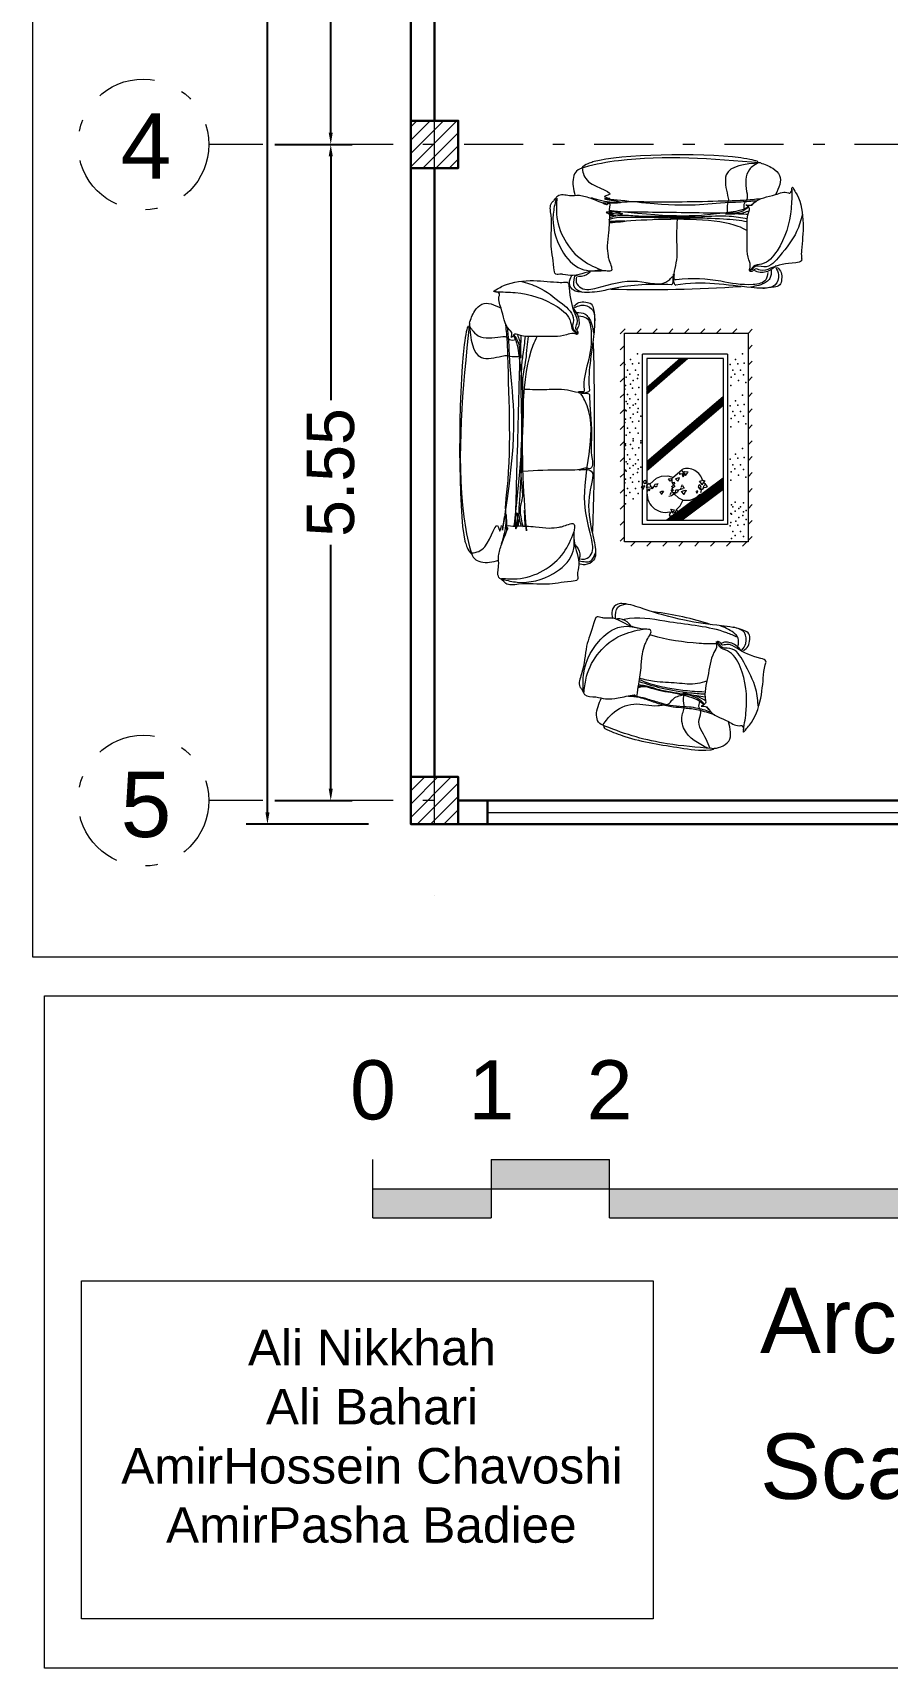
# Model space of a CAD drawing. Header units: millimetres. Extents: x 19342.2 to 19356.6, y 7344.8 to 7375.2.
# Drawn here: x 19342.16 to 19349.38, y 7344.8 to 7358.63 of the extents above; entities that cross this region are included whole.
import ezdxf
from ezdxf.enums import TextEntityAlignment as Align

# ---------------------------------------------------------------- set-up
doc = ezdxf.new("R2010")
doc.units = ezdxf.units.MM
doc.header["$LTSCALE"] = 2
doc.linetypes.add('DASHDOT2', pattern=[0.5, 0.25, -0.125, 0, -0.125])
doc.layers.get('0').update_dxf_attribs({"lineweight": 15})
doc.layers.add('Axe Architechture', color=7, linetype='Continuous', lineweight=15)
doc.styles.add('arial', font='arial.ttf', dxfattribs={"height": 2.5})
doc.styles.get("Standard").update_dxf_attribs({"font": 'arial.ttf'})
doc.dimstyles.new('Standard1', dxfattribs={"dimtxt": 0.4, "dimasz": 0.1, "dimexe": 0.18, "dimexo": 0.0625, "dimgap": 0.09, "dimtad": 0, "dimzin": 0, "dimdsep": 46, "dimtxsty": 'Standard', "dimcen": 0.09, "dimclrd": 1, "dimclre": 1, "dimclrt": 18, "dimadec": 0, "dimazin": 0, "dimtfac": 1, "dimtofl": 0, "dimtmove": 0, "dimatfit": 3, "dimfxl": 1, "dimtfillclr": 7, "dimtolj": 1, "dimtzin": 0, "dimarcsym": 0})

# ---------------------------------------------------------------- blocks, each defined once
blk = doc.blocks.new('*D18')
at = {"layer": 'Axe Architechture', "color": 1, "lineweight": -2, "transparency": 16777216}
for p, q in [((19344.737, 7362.682), (19344.854, 7362.682)), ((19344.674, 7362.582), (19344.674, 7360.791)), ((19344.674, 7357.782), (19344.674, 7359.573)), ((19344.202, 7357.682), (19344.854, 7357.682))]:
    blk.add_line(p, q, dxfattribs=at)
at = {"layer": 'Axe Architechture', "color": 1, "lineweight": 30, "transparency": 16777216}
for points in [[(19344.657, 7362.582), (19344.691, 7362.582), (19344.674, 7362.682)], [(19344.657, 7357.782), (19344.691, 7357.782), (19344.674, 7357.682)]]:
    blk.add_solid(points, dxfattribs=at)
at = {"layer": 'Axe Architechture', "color": 18, "transparency": 16777216, "insert": (19344.674, 7360.182), "char_height": 0.4, "attachment_point": 5, "rotation": 90}
blk.add_mtext('\\A1;5.00', dxfattribs=at)
blk = doc.blocks.new('*D19')
at = {"layer": 'Axe Architechture', "color": 1, "lineweight": -2, "transparency": 16777216}
for p, q in [((19344.737, 7357.682), (19344.854, 7357.682)), ((19344.674, 7357.582), (19344.674, 7355.52)), ((19344.674, 7352.235), (19344.674, 7354.297)), ((19344.202, 7352.135), (19344.854, 7352.135))]:
    blk.add_line(p, q, dxfattribs=at)
at = {"layer": 'Axe Architechture', "color": 1, "lineweight": 30, "transparency": 16777216}
for points in [[(19344.657, 7357.582), (19344.691, 7357.582), (19344.674, 7357.682)], [(19344.657, 7352.235), (19344.691, 7352.235), (19344.674, 7352.135)]]:
    blk.add_solid(points, dxfattribs=at)
at = {"layer": 'Axe Architechture', "color": 18, "transparency": 16777216, "insert": (19344.674, 7354.909), "char_height": 0.4, "attachment_point": 5, "rotation": 90}
blk.add_mtext('\\A1;5.55', dxfattribs=at)
blk = doc.blocks.new('*D13')
at = {"layer": 'Axe Architechture', "color": 1, "lineweight": -2, "transparency": 16777216}
for p, q in [((19344.993, 7371.935), (19343.959, 7371.935)), ((19344.139, 7371.835), (19344.139, 7361.935)), ((19344.139, 7352.035), (19344.139, 7360.4)), ((19344.993, 7351.935), (19343.959, 7351.935))]:
    blk.add_line(p, q, dxfattribs=at)
at = {"layer": 'Axe Architechture', "color": 1, "lineweight": 30, "transparency": 16777216}
for points in [[(19344.122, 7371.835), (19344.156, 7371.835), (19344.139, 7371.935)], [(19344.122, 7352.035), (19344.156, 7352.035), (19344.139, 7351.935)]]:
    blk.add_solid(points, dxfattribs=at)
at = {"layer": 'Axe Architechture', "color": 18, "transparency": 16777216, "insert": (19344.139, 7361.167), "char_height": 0.4, "attachment_point": 5, "rotation": 90}
blk.add_mtext('\\A1;20.00', dxfattribs=at)
blk = doc.blocks.new('a')
h = blk.add_hatch(color=1)
h.paths.add_polyline_path([(-4.524, 0.856), (-5.524, 0.856), (-5.524, 0.61), (-4.524, 0.61)])
h.paths.add_polyline_path([(-5.524, 0.61), (-6.524, 0.61), (-6.524, 0.363), (-5.524, 0.363)])
h.paths.add_polyline_path([(-1.524, 0.61), (-4.524, 0.61), (-4.524, 0.363), (-1.524, 0.363)])
blk.add_hatch(color=1).paths.add_polyline_path([(3.476, 0.856), (-1.524, 0.856), (-1.524, 0.61), (3.476, 0.61)])
at = {"color": 1}
for p, q in [((-6.524, 0.61), (-6.524, 0.856)), ((-5.524, 0.856), (-4.524, 0.856)), ((-5.524, 0.856), (-5.524, 0.363)), ((-4.524, 0.363), (-4.524, 0.856)), ((-1.524, 0.856), (3.476, 0.856)), ((-6.524, 0.363), (-6.524, 0.61)), ((-6.524, 0.61), (-5.524, 0.61)), ((-5.524, 0.61), (3.476, 0.61)), ((3.476, 0.61), (3.476, 0.363)), ((-6.524, 0.363), (-5.524, 0.363)), ((-4.524, 0.363), (-1.524, 0.363))]:
    blk.add_line(p, q, dxfattribs=at)
for points in [[(-1.524, 0.363), (-1.524, 0.856)], [(3.476, 0.61), (3.476, 0.856)]]:
    blk.add_lwpolyline(points, dxfattribs=at)
at = {"color": 1, "style": 'arial'}
for s, p in [('0', (-6.524, 1.446)), ('1', (-5.524, 1.446)), ('2', (-4.524, 1.446)), ('5', (-1.524, 1.446)), ('10', (3.476, 1.446))]:
    blk.add_text(s, height=0.5, dxfattribs=at).set_placement(p, align=Align.MIDDLE_CENTER)
blk = doc.blocks.new('46')
h = blk.add_hatch()
h.set_pattern_fill('ANSI31,N', color=0, scale=0.025, angle=540, style=0)
h.set_pattern_definition([(225, (91.25518, 83.083555), (0.0561266, -0.0561266), [])])
h.paths.add_polyline_path([(77.77, 72.031), (76.899, 72.031), (76.899, 73.502), (77.77, 73.502)], flags=16)
h.paths.add_polyline_path([(77.8, 72.001), (76.869, 72.001), (76.869, 73.532), (77.8, 73.532)])
at = {"color": 0}
for p, q in [((76.899, 72.031), (76.899, 73.502)), ((76.899, 73.502), (77.77, 73.502)), ((77.77, 73.502), (77.77, 72.031)), ((77.026, 72.154), (77.026, 73.354)), ((77.626, 73.354), (77.026, 73.354)), ((77.316, 73.324), (77.055, 73.097)), ((77.305, 73.324), (77.055, 73.106)), ((77.295, 73.324), (77.055, 73.115)), ((77.347, 73.324), (77.055, 73.07)), ((77.336, 73.324), (77.055, 73.079)), ((77.326, 73.324), (77.055, 73.088)), ((77.596, 73.324), (77.056, 73.324)), ((77.056, 73.324), (77.056, 72.184)), ((77.596, 72.184), (77.596, 73.324)), ((77.626, 73.354), (77.626, 72.154)), ((77.595, 73.054), (77.056, 72.594)), ((77.595, 73.045), (77.056, 72.585)), ((77.595, 73.036), (77.056, 72.576)), ((77.595, 73.027), (77.056, 72.567)), ((77.595, 73.018), (77.056, 72.558)), ((77.595, 73.009), (77.056, 72.549)), ((77.595, 73), (77.056, 72.54)), ((77.595, 72.991), (77.056, 72.531)), ((77.079, 72.438), (77.126, 72.481)), ((77.126, 72.481), (77.16, 72.494)), ((77.16, 72.494), (77.206, 72.496)), ((77.595, 72.48), (77.198, 72.184)), ((77.206, 72.496), (77.23, 72.49)), ((77.209, 72.473), (77.212, 72.476)), ((77.212, 72.476), (77.23, 72.478)), ((77.23, 72.49), (77.24, 72.484)), ((77.23, 72.478), (77.234, 72.475)), ((77.234, 72.478), (77.233, 72.454)), ((77.237, 72.482), (77.307, 72.542)), ((77.285, 72.482), (77.259, 72.475)), ((77.276, 72.46), (77.288, 72.479)), ((77.288, 72.479), (77.285, 72.482)), ((77.286, 72.508), (77.319, 72.516)), ((77.288, 72.518), (77.289, 72.511)), ((77.302, 72.536), (77.314, 72.521)), ((77.31, 72.505), (77.305, 72.5)), ((77.305, 72.5), (77.313, 72.49)), ((77.316, 72.505), (77.31, 72.505)), ((77.313, 72.49), (77.322, 72.503)), ((77.314, 72.521), (77.323, 72.527)), ((77.322, 72.5), (77.316, 72.505)), ((77.319, 72.516), (77.329, 72.502)), ((77.323, 72.527), (77.348, 72.524)), ((77.329, 72.502), (77.332, 72.502)), ((77.332, 72.502), (77.347, 72.521)), ((77.04, 72.425), (77.018, 72.419)), ((77.018, 72.419), (77.03, 72.401)), ((77.03, 72.401), (77.043, 72.425)), ((77.034, 72.456), (77.031, 72.453)), ((77.043, 72.422), (77.04, 72.425)), ((77.052, 72.42), (77.053, 72.417)), ((77.053, 72.423), (77.073, 72.444)), ((77.053, 72.417), (77.08, 72.42)), ((77.073, 72.402), (77.062, 72.392)), ((77.067, 72.398), (77.074, 72.39)), ((77.073, 72.444), (77.094, 72.405)), ((77.08, 72.399), (77.073, 72.402)), ((77.074, 72.39), (77.08, 72.399)), ((77.088, 72.408), (77.083, 72.404)), ((77.102, 72.416), (77.086, 72.413)), ((77.094, 72.405), (77.098, 72.407)), ((77.098, 72.407), (77.113, 72.426)), ((77.11, 72.433), (77.116, 72.438)), ((77.116, 72.438), (77.138, 72.442)), ((77.151, 72.383), (77.162, 72.389)), ((77.162, 72.368), (77.151, 72.383)), ((77.175, 72.388), (77.157, 72.364)), ((77.162, 72.389), (77.175, 72.388)), ((77.222, 72.46), (77.209, 72.473)), ((77.595, 72.471), (77.21, 72.184)), ((77.228, 72.379), (77.218, 72.362)), ((77.231, 72.468), (77.222, 72.46)), ((77.595, 72.462), (77.222, 72.184)), ((77.227, 72.396), (77.251, 72.362)), ((77.243, 72.393), (77.227, 72.389)), ((77.256, 72.426), (77.228, 72.399)), ((77.23, 72.422), (77.243, 72.429)), ((77.242, 72.41), (77.23, 72.422)), ((77.248, 72.368), (77.231, 72.356)), ((77.233, 72.454), (77.24, 72.438)), ((77.595, 72.453), (77.234, 72.184)), ((77.234, 72.404), (77.243, 72.393)), ((77.255, 72.45), (77.24, 72.448)), ((77.24, 72.438), (77.251, 72.426)), ((77.254, 72.447), (77.245, 72.435)), ((77.245, 72.38), (77.261, 72.382)), ((77.595, 72.444), (77.246, 72.184)), ((77.251, 72.362), (77.259, 72.379)), ((77.255, 72.364), (77.28, 72.342)), ((77.595, 72.435), (77.258, 72.184)), ((77.258, 72.393), (77.262, 72.398)), ((77.261, 72.382), (77.258, 72.393)), ((77.259, 72.475), (77.276, 72.46)), ((77.262, 72.398), (77.28, 72.398)), ((77.264, 72.379), (77.27, 72.379)), ((77.595, 72.426), (77.27, 72.184)), ((77.28, 72.396), (77.271, 72.38)), ((77.28, 72.398), (77.314, 72.408)), ((77.595, 72.417), (77.283, 72.184)), ((77.295, 72.411), (77.296, 72.404)), ((77.595, 72.408), (77.295, 72.184)), ((77.307, 72.432), (77.296, 72.414)), ((77.298, 72.386), (77.316, 72.367)), ((77.302, 72.385), (77.32, 72.393)), ((77.595, 72.399), (77.307, 72.184)), ((77.308, 72.425), (77.319, 72.407)), ((77.316, 72.367), (77.32, 72.368)), ((77.32, 72.393), (77.332, 72.392)), ((77.32, 72.368), (77.326, 72.379)), ((77.335, 72.395), (77.328, 72.38)), ((77.403, 72.388), (77.409, 72.374)), ((77.417, 72.388), (77.406, 72.389)), ((77.409, 72.374), (77.412, 72.379)), ((77.414, 72.38), (77.417, 72.388)), ((77.417, 72.356), (77.428, 72.364)), ((77.422, 72.425), (77.419, 72.417)), ((77.419, 72.417), (77.436, 72.413)), ((77.431, 72.432), (77.422, 72.425)), ((77.425, 72.407), (77.424, 72.414)), ((77.425, 72.459), (77.446, 72.433)), ((77.443, 72.396), (77.425, 72.407)), ((77.452, 72.463), (77.428, 72.456)), ((77.43, 72.41), (77.43, 72.405)), ((77.433, 72.362), (77.43, 72.368)), ((77.44, 72.417), (77.431, 72.432)), ((77.446, 72.401), (77.431, 72.401)), ((77.454, 72.368), (77.433, 72.337)), ((77.449, 72.364), (77.433, 72.362)), ((77.437, 72.413), (77.44, 72.417)), ((77.439, 72.402), (77.437, 72.413)), ((77.437, 72.38), (77.443, 72.396)), ((77.446, 72.433), (77.468, 72.463)), ((77.457, 72.413), (77.446, 72.401)), ((77.449, 72.468), (77.464, 72.46)), ((77.457, 72.423), (77.455, 72.414)), ((77.473, 72.414), (77.457, 72.413)), ((77.468, 72.436), (77.458, 72.426)), ((77.461, 72.447), (77.465, 72.442)), ((77.465, 72.442), (77.483, 72.42)), ((77.483, 72.42), (77.473, 72.414)), ((77.231, 72.356), (77.212, 72.35)), ((77.233, 72.25), (77.219, 72.232)), ((77.242, 72.232), (77.227, 72.262)), ((77.227, 72.262), (77.251, 72.257)), ((77.245, 72.245), (77.239, 72.242)), ((77.249, 72.254), (77.246, 72.245)), ((77.246, 72.245), (77.254, 72.239)), ((77.264, 72.254), (77.252, 72.232)), ((77.265, 72.259), (77.292, 72.284)), ((77.277, 72.238), (77.265, 72.259)), ((77.28, 72.342), (77.313, 72.325)), ((77.292, 72.284), (77.311, 72.322)), ((77.316, 72.325), (77.363, 72.325)), ((77.363, 72.325), (77.391, 72.336)), ((77.391, 72.336), (77.417, 72.352)), ((77.433, 72.333), (77.417, 72.356)), ((77.626, 72.154), (77.026, 72.154)), ((77.056, 72.184), (77.596, 72.184)), ((77.219, 72.232), (77.215, 72.216)), ((77.252, 72.23), (77.274, 72.23)), ((77.276, 72.232), (77.277, 72.238)), ((77.77, 72.031), (76.899, 72.031))]:
    blk.add_line(p, q, dxfattribs=at)
for centre, radius, start, end in [((77.342, 72.438), 0.11, 12.9381, 108.9246), ((77.043, 72.453), 0.0104, 180, 161.5651), ((77.19, 72.371), 0.132, 170.7539, 282.3954), ((77.12, 72.433), 0.0119, 180, 26.5651), ((77.225, 72.242), 0.0282, 248.7495, 336.0375)]:
    blk.add_arc(centre, radius, start, end, dxfattribs=at)
for p in [(76.942, 73.315), (76.957, 73.286), (76.991, 73.355), (77.001, 73.291), (77.682, 73.315), (77.697, 73.286), (77.732, 73.355), (77.742, 73.291), (76.902, 73.281), (76.911, 73.191), (76.922, 73.241), (76.937, 73.212), (76.962, 73.167), (76.977, 73.241), (76.991, 73.182), (76.996, 73.207), (77.643, 73.281), (77.651, 73.191), (77.663, 73.241), (77.677, 73.212), (77.702, 73.167), (77.717, 73.241), (77.737, 73.207), (76.902, 73.108), (76.907, 73.133), (76.922, 73.069), (76.942, 73.143), (76.957, 73.113), (76.977, 73.069), (77.001, 73.118), (77.648, 73.133), (77.732, 73.064), (77.755, 73.154), (76.907, 72.96), (76.911, 73.019), (76.911, 72.955), (76.922, 73.004), (76.937, 73.039), (76.937, 72.975), (76.962, 72.995), (76.977, 73.004), (76.991, 72.945), (76.996, 73.034), (76.996, 72.97), (77.643, 72.99), (77.663, 72.95), (77.682, 73.024), (77.697, 72.995), (77.717, 72.95), (77.742, 73), (76.902, 72.871), (76.907, 72.896), (76.922, 72.832), (76.942, 72.906), (76.957, 72.876), (76.962, 72.93), (76.977, 72.832), (77.001, 72.881), (77.015, 72.917), (77.648, 72.842), (77.651, 72.9), (77.677, 72.921), (77.702, 72.876), (77.737, 72.916), (77.755, 72.863), (76.907, 72.723), (76.907, 72.709), (76.911, 72.782), (76.937, 72.802), (76.942, 72.718), (76.962, 72.758), (76.962, 72.743), (76.996, 72.797), (77.015, 72.744), (77.015, 72.729), (76.902, 72.684), (76.911, 72.594), (76.922, 72.644), (76.937, 72.615), (76.957, 72.689), (76.977, 72.644), (76.996, 72.61), (77.001, 72.694), (77.643, 72.615), (77.682, 72.649), (77.697, 72.62), (77.732, 72.689), (77.742, 72.625), (76.907, 72.536), (76.911, 72.53), (76.922, 72.58), (76.937, 72.551), (76.942, 72.482), (76.962, 72.57), (76.962, 72.506), (76.977, 72.58), (76.991, 72.521), (76.996, 72.546), (77.015, 72.557), (77.651, 72.525), (77.663, 72.575), (77.677, 72.546), (77.702, 72.501), (77.717, 72.575), (77.737, 72.541), (77.755, 72.488), (76.902, 72.447), (76.907, 72.472), (76.922, 72.408), (76.937, 72.378), (76.957, 72.452), (76.977, 72.408), (76.996, 72.373), (77.001, 72.457), (77.648, 72.467), (76.907, 72.299), (76.911, 72.358), (76.962, 72.334), (77.653, 72.291), (77.664, 72.277), (77.679, 72.311), (77.679, 72.247), (77.704, 72.267), (77.718, 72.277), (77.738, 72.306), (77.756, 72.253), (77.644, 72.144), (77.649, 72.232), (77.649, 72.168), (77.653, 72.227), (77.684, 72.178), (77.699, 72.149), (77.704, 72.203), (77.733, 72.218), (77.738, 72.242), (77.743, 72.153), (77.756, 72.189), (77.653, 72.054), (77.664, 72.104), (77.679, 72.075), (77.718, 72.104), (77.738, 72.07)]:
    blk.add_point(p, dxfattribs=at)
blk = doc.blocks.new('47')
at = {"color": 0}
blk.add_arc((76.58, 69.668), 2.103, 71.7972, 83.1231, dxfattribs=at)
for points in [[(77.464, 71.484), (77.496, 71.515), (77.508, 71.562), (77.502, 71.602), (77.467, 71.625), (77.309, 71.658), (77.049, 71.697), (76.757, 71.778), (76.616, 71.814), (76.579, 71.811), (76.538, 71.766), (76.543, 71.709)], [(76.563, 71.71), (76.578, 71.789), (76.639, 71.812)], [(76.669, 71.66), (76.644, 71.686), (76.576, 71.707), (76.565, 71.705)], [(76.609, 71.702), (76.662, 71.711), (76.946, 71.687), (77.344, 71.611), (77.419, 71.58)], [(76.336, 71.202), (76.336, 71.308), (76.442, 71.546), (76.602, 71.652), (76.762, 71.634)], [(76.341, 71.193), (76.359, 71.303), (76.6, 71.59), (76.754, 71.635)], [(77.425, 71.513), (77.426, 71.572), (77.406, 71.6), (77.304, 71.656)], [(77.452, 71.486), (77.48, 71.534), (77.47, 71.61), (77.391, 71.649)], [(77.569, 71.085), (77.551, 71.211), (77.465, 71.402), (77.368, 71.499), (77.302, 71.514), (77.289, 71.536), (77.27, 71.542)], [(77.463, 70.925), (77.483, 71.062), (77.44, 71.37), (77.35, 71.482), (77.296, 71.51), (77.28, 71.545)], [(77.454, 71.477), (77.409, 71.52), (77.33, 71.542), (77.305, 71.534)], [(77.184, 71.102), (77.152, 71.127), (77.086, 71.156), (76.971, 71.184), (76.889, 71.198), (76.816, 71.217), (76.759, 71.228), (76.721, 71.221)], [(76.726, 71.243), (76.771, 71.238)], [(77.204, 71.269), (77.14, 71.251), (76.995, 71.254), (76.837, 71.266), (76.731, 71.288)], [(77.187, 71.191), (77.052, 71.201), (76.929, 71.219), (76.786, 71.256), (76.731, 71.278)], [(77.187, 71.176), (77.09, 71.184), (76.89, 71.217), (76.731, 71.263)], [(77.241, 70.794), (76.927, 70.827), (76.487, 70.952), (76.442, 70.98), (76.429, 71.028), (76.463, 71.15)], [(76.476, 70.963), (76.539, 71.038), (76.691, 71.107), (76.861, 71.096), (76.901, 71.102)], [(77.259, 71.031), (77.146, 71.064), (77.047, 71.078), (76.968, 71.086), (76.922, 71.094), (76.83, 71.121), (76.731, 71.152), (76.653, 71.161)], [(77.231, 71.051), (77.129, 71.079), (77.061, 71.087), (76.968, 71.094), (76.884, 71.113), (76.792, 71.14), (76.723, 71.158), (76.671, 71.166)], [(76.916, 71.099), (76.926, 71.104), (76.944, 71.115), (76.965, 71.14), (77.041, 71.171)], [(77.195, 71.13), (77.159, 71.151), (77.1, 71.17), (77.037, 71.184)], [(77.192, 71.156), (77.135, 71.164), (77.116, 71.166)], [(77.228, 70.794), (77.201, 70.86), (77.152, 70.999), (77.162, 71.063), (77.152, 71.083), (77.157, 71.125)], [(77.241, 70.794), (77.304, 70.805), (77.36, 70.846), (77.357, 70.983)]]:
    blk.add_spline(points, degree=3, dxfattribs=at)
for points, start_tangent, end_tangent in [([(76.693, 71.173), (76.58, 71.151), (76.493, 71.144), (76.424, 71.157), (76.345, 71.175), (76.325, 71.21), (76.312, 71.229), (76.323, 71.319), (76.359, 71.515), (76.41, 71.679), (76.432, 71.721), (76.468, 71.714), (76.48, 71.713), (76.552, 71.709), (76.631, 71.674), (76.773, 71.634), (76.809, 71.628), (76.784, 71.558), (76.77, 71.526), (76.752, 71.459), (76.742, 71.363), (76.724, 71.235), (76.719, 71.205), (76.707, 71.159), (76.693, 71.173)], (-0.979596, -0.200978), (-0.979596, -0.200978)), ([(77.443, 70.956), (77.357, 70.983), (77.219, 71.069), (77.197, 71.09), (77.166, 71.093), (77.196, 71.113), (77.196, 71.13), (77.213, 71.301), (77.256, 71.47), (77.274, 71.521), (77.276, 71.546), (77.296, 71.543), (77.312, 71.525), (77.347, 71.527), (77.416, 71.5), (77.586, 71.428), (77.622, 71.408), (77.617, 71.383), (77.608, 71.336), (77.585, 71.149), (77.506, 70.958), (77.477, 70.924), (77.463, 70.909), (77.463, 70.938), (77.454, 70.954), (77.443, 70.956)], (-0.967539, -0.252722), (-0.967539, -0.252722))]:
    blk.add_spline(points, degree=3, dxfattribs=dict(at, start_tangent=start_tangent, end_tangent=end_tangent))
for points, knots in [([(77.274, 71.531), (77.233, 71.529), (77.08, 71.536), (76.923, 71.559), (76.811, 71.592), (76.807, 71.593)], [89.052228, 89.052228, 89.052228, 89.052228, 222.96578, 599.021538, 613.61065, 613.61065, 613.61065, 613.61065]), ([(77.188, 71.105), (77.173, 71.122), (77.132, 71.161), (77.043, 71.176), (76.946, 71.191), (76.856, 71.207), (76.78, 71.24), (76.737, 71.232), (76.72, 71.228)], [49.606189, 49.606189, 49.606189, 49.606189, 124.052713, 239.571345, 333.3214, 456.942517, 542.38691, 600.329448, 600.329448, 600.329448, 600.329448]), ([(77.212, 70.796), (77.145, 70.829), (77.044, 70.883), (77.021, 71.018), (77.048, 71.071), (77.044, 71.112), (77.038, 71.147), (77.047, 71.173), (77.049, 71.179)], [14.22546, 14.22546, 14.22546, 14.22546, 248.732969, 375.734785, 418.155281, 441.003934, 511.971111, 531.951261, 531.951261, 531.951261, 531.951261]), ([(77.259, 70.795), (77.258, 70.794), (77.25, 70.785), (77.163, 70.772), (76.961, 70.808), (76.707, 70.842), (76.541, 70.909), (76.484, 70.934), (76.481, 70.948), (76.481, 70.954)], [17.99656, 17.99656, 17.99656, 17.99656, 24.654541, 59.355785, 289.542515, 728.551681, 882.30278, 904.288941, 924.788376, 924.788376, 924.788376, 924.788376])]:
    blk.add_open_spline(points, degree=3, knots=knots, dxfattribs=at)
blk.add_open_spline([(77.217, 71.069), (77.212, 71.076), (77.207, 71.082), (77.202, 71.088)], degree=3, dxfattribs=at)
blk = doc.blocks.new('48')
at = {"color": 0, "extrusion": (0, 0, -1)}
blk.add_ellipse((54.921, 72.891), major_axis=(21.542, 0.024), ratio=1, start_param=-0.025923, end_param=0.035823, dxfattribs=at)
at = {"color": 0}
for points, knots in [([(75.795, 73.807), (75.782, 73.779), (75.822, 73.692), (75.828, 73.592), (75.889, 73.545), (75.871, 73.489), (75.898, 73.541), (75.972, 73.509), (76.091, 73.525), (76.232, 73.509), (76.306, 73.546), (76.349, 73.526), (76.348, 73.559), (76.322, 73.574), (76.353, 73.622), (76.305, 73.717), (76.291, 73.798), (76.282, 73.905), (76.238, 73.897), (76.154, 73.902), (76.009, 73.921), (75.845, 73.894), (75.782, 73.852), (75.741, 73.831), (75.78, 73.833), (75.796, 73.821), (75.797, 73.81), (75.795, 73.807)], [0, 0, 0, 0, 100.597406, 281.319891, 315.054718, 349.509689, 389.200281, 408.162693, 598.959573, 792.637569, 852.601939, 880.830983, 902.666946, 929.495226, 968.022274, 1050.611483, 1254.96923, 1301.260424, 1329.316584, 1382.311494, 1591.546287, 1820.820862, 1871.094845, 1893.578982, 1925.370652, 1945.336599, 1957.814292, 1957.814292, 1957.814292, 1957.814292]), ([(75.945, 73.906), (75.987, 73.895), (76.096, 73.863), (76.214, 73.766), (76.338, 73.666), (76.298, 73.57), (76.34, 73.552), (76.34, 73.536), (76.339, 73.529)], [0, 0, 0, 0, 141.86292, 373.630524, 526.427539, 601.735045, 630.296438, 651.966247, 651.966247, 651.966247, 651.966247]), ([(75.583, 73.61), (75.593, 73.64), (75.61, 73.691), (75.687, 73.774), (75.758, 73.74), (75.806, 73.717)], [0, 0, 0, 0, 105.792047, 182.998201, 335.84793, 335.84793, 335.84793, 335.84793]), ([(75.769, 73.831), (75.815, 73.831), (75.965, 73.83), (76.157, 73.772), (76.301, 73.653), (76.301, 73.561), (76.332, 73.545), (76.344, 73.539)], [0, 0, 0, 0, 153.199383, 498.931474, 658.942203, 726.134726, 768.614124, 768.614124, 768.614124, 768.614124]), ([(76.319, 73.73), (76.33, 73.74), (76.354, 73.762), (76.4, 73.761), (76.448, 73.752), (76.469, 73.664), (76.457, 73.434), (76.411, 73.254), (76.43, 73.137)], [0, 0, 0, 0, 48.943013, 103.025949, 148.534553, 195.328972, 375.361256, 945.044024, 945.044024, 945.044024, 945.044024]), ([(76.309, 73.722), (76.322, 73.705), (76.351, 73.668), (76.362, 73.603), (76.343, 73.572), (76.338, 73.565)], [0, 0, 0, 0, 69.56601, 160.233414, 189.860891, 189.860891, 189.860891, 189.860891]), ([(76.318, 73.718), (76.335, 73.726), (76.375, 73.747), (76.461, 73.72), (76.465, 73.66), (76.467, 73.628)], [0, 0, 0, 0, 62.883797, 147.829924, 245.663948, 245.663948, 245.663948, 245.663948]), ([(76.339, 73.686), (76.36, 73.686), (76.393, 73.686), (76.442, 73.631), (76.451, 73.58), (76.458, 73.541)], [0, 0, 0, 0, 65.355661, 103.354857, 233.394712, 233.394712, 233.394712, 233.394712]), ([(76.354, 73.662), (76.373, 73.659), (76.427, 73.653), (76.452, 73.504), (76.425, 73.342), (76.382, 73.209), (76.394, 73.125), (76.369, 73.128), (76.356, 73.128), (76.351, 73.128)], [0, 0, 0, 0, 59.307287, 165.954693, 419.345723, 632.803994, 642.790518, 670.68572, 688.150512, 688.150512, 688.150512, 688.150512]), ([(75.583, 73.61), (75.536, 73.149), (75.48, 72.606), (75.572, 72.069), (75.61, 71.949), (75.688, 71.916), (75.747, 71.93), (75.789, 71.941)], [0, 0, 0, 0, 1515.707727, 1788.593293, 1854.167483, 1909.939728, 2050.774263, 2050.774263, 2050.774263, 2050.774263]), ([(75.575, 73.591), (75.567, 73.583), (75.504, 73.295), (75.502, 72.219), (75.562, 72.044), (75.574, 72.007), (75.599, 71.986), (75.601, 71.987)], [0, 0, 0, 0, 127.50928, 732.614955, 770.548522, 809.419481, 817.699888, 817.699888, 817.699888, 817.699888]), ([(75.581, 73.597), (75.595, 73.573), (75.638, 73.502), (75.752, 73.504), (75.839, 73.524), (75.87, 73.489), (75.894, 73.492), (75.909, 73.495)], [0, 0, 0, 0, 90.246293, 262.71043, 334.621253, 359.409286, 406.560484, 406.560484, 406.560484, 406.560484]), ([(75.583, 73.607), (75.592, 73.501), (75.607, 73.333), (75.778, 73.371), (75.845, 73.387), (75.882, 73.375), (75.913, 73.374), (75.936, 73.378), (75.942, 73.379)], [0, 0, 0, 0, 280.085603, 441.728609, 484.149105, 506.997759, 566.365328, 586.345478, 586.345478, 586.345478, 586.345478]), ([(75.836, 73.612), (75.84, 73.573), (75.849, 73.497), (75.858, 73.086), (75.882, 72.692), (75.835, 72.331), (75.838, 72.273), (75.846, 72.184), (75.822, 72.106), (75.808, 72.057)], [0, 0, 0, 0, 130.481225, 253.633351, 1371.652109, 1438.243529, 1463.105643, 1565.272815, 1732.516386, 1732.516386, 1732.516386, 1732.516386]), ([(75.85, 73.581), (75.853, 73.546), (75.859, 73.485), (75.875, 73.075), (75.942, 72.948), (75.798, 72.039), (75.842, 72.322), (75.845, 72.195), (75.844, 72.158), (75.843, 72.142)], [0, 0, 0, 0, 118.476382, 205.76869, 1338.819057, 1574.505303, 1687.743648, 1767.599823, 1825.934882, 1825.934882, 1825.934882, 1825.934882]), ([(76.059, 73.515), (76.049, 73.495), (75.859, 73.13), (76.029, 71.744), (75.967, 72.328), (75.971, 72.243), (75.974, 72.179)], [0, 0, 0, 0, 74.526832, 1413.178036, 1454.656274, 1575.638913, 1575.638913, 1575.638913, 1575.638913]), ([(75.891, 73.525), (75.898, 73.513), (75.917, 73.48), (75.985, 73.043), (75.966, 72.828), (75.891, 72.127), (75.922, 72.332), (75.925, 72.218), (75.911, 72.192), (75.906, 72.182)], [0, 0, 0, 0, 45.174964, 125.558829, 1435.394901, 1501.632028, 1609.906997, 1673.914235, 1716.700343, 1716.700343, 1716.700343, 1716.700343]), ([(75.895, 73.528), (75.909, 73.51), (75.94, 73.463), (75.938, 73.373), (75.906, 72.214), (75.905, 72.123), (75.936, 72.236), (75.919, 72.195), (75.913, 72.179)], [49.606189, 49.606189, 49.606189, 49.606189, 124.052713, 239.571345, 333.3214, 456.942517, 542.38691, 600.329448, 600.329448, 600.329448, 600.329448]), ([(75.921, 73.53), (75.926, 73.517), (75.94, 73.486), (75.944, 73.429), (75.944, 73.387), (75.945, 73.365)], [0, 0, 0, 0, 46.593931, 114.59593, 186.8347, 186.8347, 186.8347, 186.8347]), ([(75.977, 73.519), (75.971, 73.476), (75.96, 73.402), (75.942, 73.241), (75.952, 72.897), (75.955, 72.549), (75.926, 72.261), (75.942, 72.202), (75.947, 72.181)], [0, 0, 0, 0, 142.976238, 249.361229, 539.176404, 1286.583857, 1419.33817, 1489.642809, 1489.642809, 1489.642809, 1489.642809]), ([(75.997, 73.517), (75.994, 73.491), (75.985, 73.437), (75.982, 73.336), (75.953, 73.234), (75.968, 72.935), (75.926, 72.653), (75.961, 72.383), (75.935, 72.31), (75.942, 72.248), (75.956, 72.196), (75.961, 72.177)], [0, 0, 0, 0, 84.789669, 184.733607, 334.57095, 433.751128, 1175.376777, 1294.85954, 1312.78191, 1430.052802, 1493.900162, 1493.900162, 1493.900162, 1493.900162]), ([(75.945, 73.523), (75.945, 73.504), (75.945, 73.478), (75.943, 73.453), (75.942, 73.447)], [0, 0, 0, 0, 63.690529, 84.680578, 84.680578, 84.680578, 84.680578]), ([(76.428, 73.108), (76.43, 73.065), (76.435, 72.975), (76.449, 72.822), (76.434, 72.701), (76.457, 72.604), (76.428, 72.581), (76.406, 72.594), (76.343, 72.572), (76.194, 72.579), (76.055, 72.572), (75.962, 72.567)], [0, 0, 0, 0, 142.141502, 300.562385, 505.563883, 570.321818, 591.328478, 609.687646, 645.585814, 801.823809, 1109.18114, 1109.18114, 1109.18114, 1109.18114]), ([(75.969, 73.147), (76.022, 73.145), (76.12, 73.14), (76.253, 73.155), (76.386, 73.11), (76.427, 73.131), (76.429, 73.135), (76.43, 73.137)], [0, 0, 0, 0, 175.924574, 324.224602, 448.430744, 460.868212, 466.272512, 466.272512, 466.272512, 466.272512]), ([(76.354, 73.12), (76.369, 73.119), (76.392, 73.117), (76.425, 73.117), (76.428, 73.109), (76.428, 73.108)], [0, 0, 0, 0, 55.279979, 82.352953, 85.624213, 85.624213, 85.624213, 85.624213]), ([(76.365, 71.95), (76.378, 71.948), (76.408, 71.945), (76.465, 71.998), (76.427, 72.161), (76.345, 72.499), (76.507, 72.886), (76.379, 73.098), (76.369, 73.114)], [0, 0, 0, 0, 39.91953, 98.394496, 223.226072, 544.597982, 1306.477161, 1366.627376, 1366.627376, 1366.627376, 1366.627376]), ([(76.355, 72.577), (76.371, 72.579), (76.399, 72.584), (76.459, 72.572), (76.448, 72.49), (76.414, 72.369), (76.428, 72.197), (76.472, 72.051), (76.476, 71.939), (76.404, 71.903), (76.367, 71.912), (76.353, 71.915)], [0, 0, 0, 0, 54.057053, 98.782834, 173.208008, 269.247002, 550.753472, 703.042908, 802.782889, 881.097333, 928.712847, 928.712847, 928.712847, 928.712847]), ([(75.601, 71.992), (75.633, 71.997), (75.718, 72.01), (75.777, 72.25), (75.797, 72.13), (75.805, 72.165), (75.81, 72.186)], [0, 0, 0, 0, 113.065318, 298.102295, 326.758206, 371.461218, 371.461218, 371.461218, 371.461218]), ([(75.853, 72.163), (75.839, 72.127), (75.814, 72.066), (75.783, 71.977), (75.795, 71.9), (75.772, 71.824), (75.82, 71.8), (75.852, 71.758), (75.973, 71.786), (76.124, 71.76), (76.244, 71.789), (76.355, 71.795), (76.343, 71.835), (76.348, 71.874), (76.363, 71.931), (76.325, 72.031), (76.313, 72.11), (76.332, 72.217), (76.258, 72.183), (76.205, 72.171), (76.135, 72.165), (76.041, 72.179), (75.947, 72.184), (75.891, 72.18), (75.82, 72.191), (75.856, 72.169), (75.853, 72.163)], [0, 0, 0, 0, 127.427681, 224.276404, 302.261986, 392.779016, 437.096694, 463.557063, 563.507143, 784.838909, 976.246821, 1028.506194, 1069.058754, 1082.809516, 1162.638681, 1258.731906, 1422.314775, 1462.867277, 1544.873185, 1583.434163, 1661.617215, 1768.019408, 1911.553131, 1945.84397, 1998.930645, 2021.420543, 2021.420543, 2021.420543, 2021.420543]), ([(75.809, 71.813), (75.846, 71.811), (76.008, 71.799), (76.23, 71.923), (76.299, 72.088), (76.319, 72.138)], [0, 0, 0, 0, 123.587716, 539.784626, 717.53011, 717.53011, 717.53011, 717.53011]), ([(75.817, 71.806), (75.851, 71.798), (75.971, 71.77), (76.161, 71.818), (76.33, 71.967), (76.323, 72.09), (76.32, 72.146)], [0, 0, 0, 0, 117.484834, 407.414781, 620.246611, 799.395046, 799.395046, 799.395046, 799.395046]), ([(76.328, 72.05), (76.336, 72.041), (76.36, 72.014), (76.364, 71.969), (76.355, 71.943), (76.353, 71.94)], [0, 0, 0, 0, 40.128951, 118.809172, 131.501248, 131.501248, 131.501248, 131.501248]), ([(76.358, 71.937), (76.388, 71.931), (76.443, 71.919), (76.463, 71.97), (76.472, 71.992)], [0, 0, 0, 0, 88.639768, 160.999132, 160.999132, 160.999132, 160.999132])]:
    blk.add_open_spline(points, degree=3, knots=knots, dxfattribs=at)
for points in [[(75.865, 73.563), (75.87, 73.557), (75.876, 73.551), (75.881, 73.545)], [(75.928, 72.182), (75.929, 72.198), (75.93, 72.213), (75.932, 72.228)]]:
    blk.add_open_spline(points, degree=3, dxfattribs=at)
blk = doc.blocks.new('49')
at = {"color": 7, "true_color": 0xffffff, "extrusion": (0, 0, -1)}
blk.add_ellipse((77.046, 84.073), major_axis=(10.264, 0.229), ratio=1, start_param=1.52737, end_param=1.616814, dxfattribs=at)
at = {"color": 7, "true_color": 0xffffff}
for points, knots in [([(77.857, 74.701), (77.519, 74.729), (77.099, 74.763), (76.679, 74.689), (76.559, 74.652), (76.526, 74.573), (76.541, 74.515), (76.551, 74.473)], [0, 0, 0, 0, 1111.270695, 1384.15626, 1449.73045, 1505.502696, 1646.33723, 1646.33723, 1646.33723, 1646.33723]), ([(77.838, 74.709), (77.831, 74.717), (77.542, 74.779), (76.829, 74.759), (76.655, 74.7), (76.618, 74.687), (76.597, 74.663), (76.598, 74.66)], [0, 0, 0, 0, 127.50928, 732.614955, 770.548522, 809.419481, 817.699888, 817.699888, 817.699888, 817.699888]), ([(77.854, 74.701), (77.748, 74.692), (77.58, 74.677), (77.618, 74.505), (77.634, 74.439), (77.622, 74.402), (77.621, 74.371), (77.625, 74.348), (77.626, 74.342)], [0, 0, 0, 0, 280.085603, 441.728609, 484.149105, 506.997759, 566.365328, 586.345478, 586.345478, 586.345478, 586.345478]), ([(77.844, 74.703), (77.82, 74.689), (77.749, 74.646), (77.751, 74.532), (77.771, 74.445), (77.736, 74.413), (77.739, 74.39), (77.742, 74.375)], [0, 0, 0, 0, 90.246293, 262.71043, 334.621253, 359.409286, 406.560484, 406.560484, 406.560484, 406.560484]), ([(77.857, 74.701), (77.887, 74.691), (77.938, 74.674), (78.021, 74.597), (77.987, 74.525), (77.964, 74.478)], [0, 0, 0, 0, 105.792047, 182.998201, 335.84793, 335.84793, 335.84793, 335.84793]), ([(76.603, 74.66), (76.608, 74.628), (76.621, 74.544), (76.86, 74.485), (76.741, 74.464), (76.775, 74.457), (76.797, 74.452)], [0, 0, 0, 0, 113.065318, 298.102295, 326.758206, 371.461218, 371.461218, 371.461218, 371.461218]), ([(76.773, 74.408), (76.738, 74.423), (76.676, 74.447), (76.587, 74.479), (76.511, 74.466), (76.434, 74.49), (76.411, 74.441), (76.368, 74.409), (76.397, 74.289), (76.371, 74.138), (76.4, 74.018), (76.406, 73.907), (76.446, 73.919), (76.485, 73.913), (76.542, 73.899), (76.642, 73.936), (76.721, 73.948), (76.827, 73.93), (76.794, 74.003), (76.781, 74.056), (76.776, 74.126), (76.79, 74.22), (76.795, 74.315), (76.791, 74.371), (76.802, 74.441), (76.779, 74.406), (76.773, 74.408)], [0, 0, 0, 0, 127.427681, 224.276404, 302.261986, 392.779016, 437.096694, 463.557063, 563.507143, 784.838909, 976.246821, 1028.506194, 1069.058754, 1082.809516, 1162.638681, 1258.731906, 1422.314775, 1462.867277, 1544.873185, 1583.434163, 1661.617215, 1768.019408, 1911.553131, 1945.84397, 1998.930645, 2021.420543, 2021.420543, 2021.420543, 2021.420543]), ([(76.417, 74.445), (76.409, 74.41), (76.381, 74.291), (76.428, 74.101), (76.577, 73.932), (76.7, 73.939), (76.757, 73.942)], [0, 0, 0, 0, 117.484834, 407.414781, 620.246611, 799.395046, 799.395046, 799.395046, 799.395046]), ([(76.424, 74.452), (76.421, 74.415), (76.41, 74.254), (76.533, 74.032), (76.699, 73.963), (76.748, 73.942)], [0, 0, 0, 0, 123.587716, 539.784626, 717.53011, 717.53011, 717.53011, 717.53011]), ([(77.859, 74.448), (77.82, 74.444), (77.744, 74.435), (77.475, 74.428), (77.204, 74.422), (76.962, 74.427), (76.883, 74.424), (76.795, 74.416), (76.716, 74.439), (76.668, 74.454)], [0, 0, 0, 0, 130.481225, 253.633351, 898.47273, 1034.014316, 1058.876431, 1161.043602, 1328.287173, 1328.287173, 1328.287173, 1328.287173]), ([(77.828, 74.434), (77.793, 74.43), (77.732, 74.425), (77.464, 74.414), (77.343, 74.375), (76.617, 74.468), (76.931, 74.42), (76.805, 74.416), (76.768, 74.418), (76.753, 74.419)], [0, 0, 0, 0, 118.476382, 205.76869, 865.568864, 1169.272767, 1282.511113, 1362.367287, 1420.702346, 1420.702346, 1420.702346, 1420.702346]), ([(78.054, 74.489), (78.026, 74.502), (77.939, 74.462), (77.839, 74.456), (77.792, 74.395), (77.736, 74.413), (77.788, 74.386), (77.756, 74.312), (77.772, 74.193), (77.756, 74.052), (77.793, 73.978), (77.773, 73.935), (77.806, 73.936), (77.821, 73.962), (77.869, 73.931), (77.964, 73.979), (78.045, 73.993), (78.152, 74.002), (78.144, 74.046), (78.149, 74.129), (78.168, 74.275), (78.141, 74.438), (78.099, 74.502), (78.078, 74.543), (78.08, 74.503), (78.068, 74.488), (78.057, 74.487), (78.054, 74.489)], [0, 0, 0, 0, 100.597406, 281.319891, 315.054718, 349.509689, 389.200281, 408.162693, 598.959573, 792.637569, 852.601939, 880.830983, 902.666946, 929.495226, 968.022274, 1050.611483, 1254.96923, 1301.260424, 1329.316584, 1382.311494, 1591.546287, 1820.820862, 1871.094845, 1893.578982, 1925.370652, 1945.336599, 1957.814292, 1957.814292, 1957.814292, 1957.814292]), ([(78.078, 74.515), (78.078, 74.469), (78.077, 74.319), (78.019, 74.127), (77.9, 73.983), (77.808, 73.983), (77.792, 73.952), (77.786, 73.94)], [0, 0, 0, 0, 153.199383, 498.931474, 658.942203, 726.134726, 768.614124, 768.614124, 768.614124, 768.614124]), ([(77.762, 74.225), (77.743, 74.235), (77.487, 74.372), (76.506, 74.248), (76.939, 74.294), (76.853, 74.29), (76.789, 74.288)], [0, 0, 0, 0, 74.526832, 1008.506099, 1049.984337, 1170.966975, 1170.966975, 1170.966975, 1170.966975]), ([(77.775, 74.389), (77.757, 74.375), (77.71, 74.344), (77.62, 74.346), (76.824, 74.356), (76.733, 74.357), (76.847, 74.326), (76.806, 74.342), (76.789, 74.349)], [49.606189, 49.606189, 49.606189, 49.606189, 124.052713, 239.571345, 333.3214, 456.942517, 542.38691, 600.329448, 600.329448, 600.329448, 600.329448]), ([(77.764, 74.286), (77.738, 74.29), (77.683, 74.298), (77.55, 74.309), (77.405, 74.313), (77.25, 74.312), (77.138, 74.314), (77.037, 74.317), (76.94, 74.315), (76.859, 74.321), (76.806, 74.306), (76.788, 74.3)], [0, 0, 0, 0, 84.789669, 184.733607, 445.9307, 569.81752, 700.359946, 819.842709, 906.121054, 1023.391946, 1087.239307, 1087.239307, 1087.239307, 1087.239307]), ([(77.772, 74.393), (77.76, 74.386), (77.727, 74.366), (77.412, 74.318), (77.25, 74.315), (76.737, 74.37), (76.942, 74.34), (76.828, 74.337), (76.803, 74.35), (76.792, 74.356)], [0, 0, 0, 0, 45.174964, 125.558829, 1031.145926, 1097.383053, 1205.658022, 1269.66526, 1312.451368, 1312.451368, 1312.451368, 1312.451368]), ([(77.766, 74.306), (77.723, 74.314), (77.616, 74.333), (77.42, 74.314), (77.198, 74.325), (77.003, 74.321), (76.872, 74.336), (76.812, 74.32), (76.792, 74.314)], [0, 0, 0, 0, 142.976238, 362.035172, 651.850347, 881.968419, 1014.722732, 1085.027371, 1085.027371, 1085.027371, 1085.027371]), ([(77.777, 74.363), (77.764, 74.358), (77.733, 74.344), (77.676, 74.34), (77.634, 74.34), (77.612, 74.339)], [0, 0, 0, 0, 46.593931, 114.59593, 186.8347, 186.8347, 186.8347, 186.8347]), ([(77.77, 74.338), (77.751, 74.339), (77.725, 74.339), (77.7, 74.341), (77.694, 74.342)], [0, 0, 0, 0, 63.690529, 84.680578, 84.680578, 84.680578, 84.680578]), ([(78.153, 74.339), (78.142, 74.297), (78.11, 74.188), (78.013, 74.07), (77.913, 73.946), (77.817, 73.986), (77.799, 73.944), (77.783, 73.944), (77.776, 73.945)], [0, 0, 0, 0, 141.86292, 373.630524, 526.427539, 601.735045, 630.296438, 651.966247, 651.966247, 651.966247, 651.966247]), ([(77.27, 74.3), (77.268, 74.248), (77.263, 74.15), (77.277, 74.017), (77.232, 73.883), (77.254, 73.843), (77.258, 73.84), (77.26, 73.84)], [0, 0, 0, 0, 175.924574, 324.224602, 448.430744, 460.868212, 466.272512, 466.272512, 466.272512, 466.272512]), ([(77.969, 73.975), (77.952, 73.962), (77.915, 73.933), (77.85, 73.922), (77.819, 73.941), (77.812, 73.946)], [0, 0, 0, 0, 69.56601, 160.233414, 189.860891, 189.860891, 189.860891, 189.860891]), ([(77.231, 73.842), (77.089, 73.85), (76.911, 73.84), (76.717, 73.791), (76.617, 73.785), (76.535, 73.799), (76.501, 73.853), (76.519, 73.89), (76.528, 73.908)], [976.824593, 976.824593, 976.824593, 976.824593, 1441.856731, 1568.220499, 1730.576316, 1771.619892, 1839.510682, 1903.262507, 1903.262507, 1903.262507, 1903.262507]), ([(76.547, 73.903), (76.541, 73.873), (76.53, 73.819), (76.58, 73.799), (76.603, 73.79)], [0, 0, 0, 0, 88.639768, 160.999132, 160.999132, 160.999132, 160.999132]), ([(76.66, 73.934), (76.651, 73.926), (76.624, 73.902), (76.58, 73.898), (76.554, 73.907), (76.55, 73.908)], [0, 0, 0, 0, 40.128951, 118.809172, 131.501248, 131.501248, 131.501248, 131.501248]), ([(76.561, 73.896), (76.559, 73.884), (76.555, 73.854), (76.608, 73.797), (76.773, 73.833), (76.954, 73.901), (77.173, 73.823), (77.229, 73.891), (77.237, 73.901)], [0, 0, 0, 0, 39.91953, 98.394496, 223.226072, 544.597982, 789.382304, 830.009833, 830.009833, 830.009833, 830.009833]), ([(77.243, 73.916), (77.242, 73.901), (77.24, 73.878), (77.239, 73.844), (77.232, 73.842), (77.231, 73.842)], [0, 0, 0, 0, 55.279979, 82.352953, 85.624213, 85.624213, 85.624213, 85.624213]), ([(77.909, 73.93), (77.907, 73.911), (77.9, 73.857), (77.751, 73.831), (77.552, 73.877), (77.378, 73.893), (77.248, 73.876), (77.251, 73.901), (77.251, 73.914), (77.25, 73.918)], [0, 0, 0, 0, 59.307287, 165.954693, 419.345723, 769.096628, 779.083152, 806.978354, 824.443145, 824.443145, 824.443145, 824.443145]), ([(77.977, 73.965), (77.987, 73.954), (78.009, 73.93), (78.008, 73.884), (77.999, 73.836), (77.911, 73.814), (77.681, 73.827), (77.448, 73.873), (77.26, 73.84)], [0, 0, 0, 0, 48.943013, 103.025949, 148.534553, 195.328972, 375.361256, 945.044024, 945.044024, 945.044024, 945.044024]), ([(77.933, 73.945), (77.933, 73.924), (77.933, 73.891), (77.878, 73.842), (77.827, 73.833), (77.788, 73.826)], [0, 0, 0, 0, 65.355661, 103.354857, 233.394712, 233.394712, 233.394712, 233.394712]), ([(77.965, 73.966), (77.973, 73.949), (77.994, 73.909), (77.967, 73.823), (77.907, 73.819), (77.875, 73.816)], [0, 0, 0, 0, 62.883797, 147.829924, 245.663948, 245.663948, 245.663948, 245.663948])]:
    blk.add_open_spline(points, degree=3, knots=knots, dxfattribs=at)
for points in [[(76.793, 74.333), (76.808, 74.332), (76.823, 74.331), (76.838, 74.33)], [(77.81, 74.419), (77.804, 74.413), (77.798, 74.408), (77.792, 74.403)]]:
    blk.add_open_spline(points, degree=3, dxfattribs=at)

msp = doc.modelspace()

# ---------------------------------------------------------------- hatches: boundary and pattern name
at = {"lineweight": 9}
h = msp.add_hatch(dxfattribs=at)
h.set_pattern_fill('ANSI31', color=256, scale=0.025)
h.set_pattern_definition([(45, (15892.15506, 5345.629086), (-0.0561266008, 0.0561266008), [])])
h.paths.add_polyline_path([(19345.751, 7371.535), (19345.751, 7371.935), (19345.351, 7371.935), (19345.351, 7371.535)])
h.paths.add_polyline_path([(19352.35, 7371.535), (19352.35, 7371.935), (19351.95, 7371.935), (19351.95, 7371.535)])
h.paths.add_polyline_path([(19355.301, 7371.935), (19354.901, 7371.935), (19354.901, 7371.535), (19355.301, 7371.535)])
h.paths.add_polyline_path([(19355.301, 7366.632), (19354.902, 7366.632), (19354.902, 7366.232), (19355.301, 7366.232)])
h.paths.add_polyline_path([(19352.341, 7366.232), (19352.741, 7366.232), (19352.741, 7366.632), (19352.341, 7366.632)])
h.paths.add_polyline_path([(19345.751, 7366.232), (19345.751, 7366.632), (19345.351, 7366.632), (19345.351, 7366.232)])
h.paths.add_polyline_path([(19345.751, 7362.482), (19345.751, 7362.882), (19345.351, 7362.882), (19345.351, 7362.482)])
h.paths.add_polyline_path([(19352.741, 7362.882), (19352.341, 7362.882), (19352.341, 7362.482), (19352.741, 7362.482)])
h.paths.add_polyline_path([(19355.301, 7362.482), (19355.301, 7362.882), (19354.901, 7362.882), (19354.901, 7362.482)])
h.paths.add_polyline_path([(19345.751, 7357.482), (19345.751, 7357.882), (19345.351, 7357.882), (19345.351, 7357.482)])
h.paths.add_polyline_path([(19352.341, 7357.882), (19352.341, 7357.482), (19352.741, 7357.482), (19352.741, 7357.882)])
h.paths.add_polyline_path([(19355.301, 7357.482), (19355.301, 7357.882), (19354.902, 7357.882), (19354.902, 7357.482)])
h.paths.add_polyline_path([(19345.351, 7351.935), (19345.751, 7351.935), (19345.751, 7352.335), (19345.351, 7352.335)])
h.paths.add_polyline_path([(19352.741, 7352.335), (19352.429, 7352.335), (19352.429, 7352.334), (19352.412, 7352.334), (19352.409, 7352.335), (19352.364, 7352.335), (19352.364, 7352.334), (19352.341, 7352.334), (19352.341, 7351.935), (19352.741, 7351.935)])
h.paths.add_polyline_path([(19355.301, 7352.335), (19354.901, 7352.335), (19354.901, 7351.935), (19355.301, 7351.935)])

# ---------------------------------------------------------------- linework, layer by layer
at = {"lineweight": 30}
for p, q in [((19345.351, 7371.735), (19345.351, 7351.935)), ((19345.551, 7362.482), (19345.551, 7357.882)), ((19345.551, 7357.482), (19345.551, 7352.335)), ((19352.241, 7352.135), (19345.751, 7352.135)), ((19346, 7352.135), (19346, 7351.935)), ((19352.341, 7351.935), (19345.401, 7351.935))]:
    msp.add_line(p, q, dxfattribs=at)
for p, q in [((19345.551, 7357.282), (19345.551, 7356.197)), ((19346, 7352.035), (19352, 7352.035)), ((19345.551, 7351.935), (19345.551, 7351.935)), ((19345.551, 7351.332), (19345.551, 7351.332))]:
    msp.add_line(p, q)
for points in [[(19342.155, 7375.24), (19356.6, 7375.24), (19356.6, 7350.811), (19342.155, 7350.811)], [(19342.567, 7348.076), (19347.4, 7348.076), (19347.4, 7345.217), (19342.567, 7345.217)]]:
    msp.add_lwpolyline(points, close=True)
at = {"lineweight": 30, "ltscale": 2}
for points in [[(19345.351, 7357.882), (19345.751, 7357.882), (19345.751, 7357.482), (19345.351, 7357.482)], [(19345.351, 7352.335), (19345.751, 7352.335), (19345.751, 7351.935), (19345.351, 7351.935)]]:
    msp.add_lwpolyline(points, close=True, dxfattribs=at)
at = {"lineweight": 9, "ltscale": 2}
msp.add_lwpolyline([(19342.255, 7350.484), (19356.601, 7350.484), (19356.601, 7344.8), (19342.255, 7344.8)], close=True, dxfattribs=at)
at = {"layer": 'Axe Architechture', "linetype": 'DASHDOT2'}
for p, q in [((19345.551, 7351.935), (19345.551, 7373.875)), ((19355.101, 7357.682), (19343.644, 7357.682)), ((19355.101, 7352.135), (19343.644, 7352.135))]:
    msp.add_line(p, q, dxfattribs=at)
for centre in [(19343.091, 7357.682), (19343.091, 7352.135)]:
    msp.add_circle(centre, 0.553, dxfattribs=at)

# ---------------------------------------------------------------- block references
at = {"color": 7, "xscale": 1.2, "yscale": 1.2, "zscale": 1.2}
for name, p in [('49', (19254.877, 7267.885)), ('48', (19255.146, 7267.838)), ('46', (19254.877, 7267.885)), ('47', (19255.206, 7267.623))]:
    msp.add_blockref(name, p, dxfattribs=at)
msp.add_blockref('a', (19351.555, 7348.244))

# ---------------------------------------------------------------- texts
at = {"insert": (19342.852, 7347.662), "char_height": 0.3, "attachment_point": 1}
msp.add_mtext_dynamic_manual_height_columns('\\pi1.12292;Ali Nikkhah\\P\\pi1.27425;Ali Bahari\\P\\pi0.05153;AmirHossein Chavoshi\\P\\pi0.43001;AmirPasha Badiee', width=4.31371, gutter_width=2.762, heights=[2.754], dxfattribs=at)
at = {"layer": 'Axe Architechture', "linetype": 'DASHDOT2'}
for s, height, p in [('4', 0.552, (19342.899, 7357.394)), ('5', 0.552, (19342.898, 7351.827)), ('Architecture', 0.5524, (19348.302, 7347.464)), ('Scale : 1/100', 0.5524, (19348.302, 7346.232))]:
    msp.add_text(s, height=height, dxfattribs=at).set_placement(p)

# ---------------------------------------------------------------- dimensions: what is measured, and where the dimension line sits
at = {"layer": 'Axe Architechture'}
dim = msp.add_linear_dim(base=(19344.139, 7371.935), p1=(19345.055, 7351.935), p2=(19345.055, 7371.935), angle=90, dimstyle='Standard1', dxfattribs=at)
dim.commit()
dim.dimension.update_dxf_attribs({"geometry": '*D13', "text_midpoint": (19344.139, 7361.167), "dimtype": 160})
for base, p1, p2, picture, middle in [((19344.674, 7357.682), (19344.674, 7362.682), (19344.139, 7357.682), '*D18', (19344.674, 7360.182)), ((19344.674, 7352.135), (19344.674, 7357.682), (19344.139, 7352.135), '*D19', (19344.674, 7354.909))]:
    dim = msp.add_linear_dim(base=base, p1=p1, p2=p2, angle=90, dimstyle='Standard1', dxfattribs=at)
    dim.commit()
    dim.dimension.update_dxf_attribs({"geometry": picture, "text_midpoint": middle})

doc.saveas('drawing.dxf')
